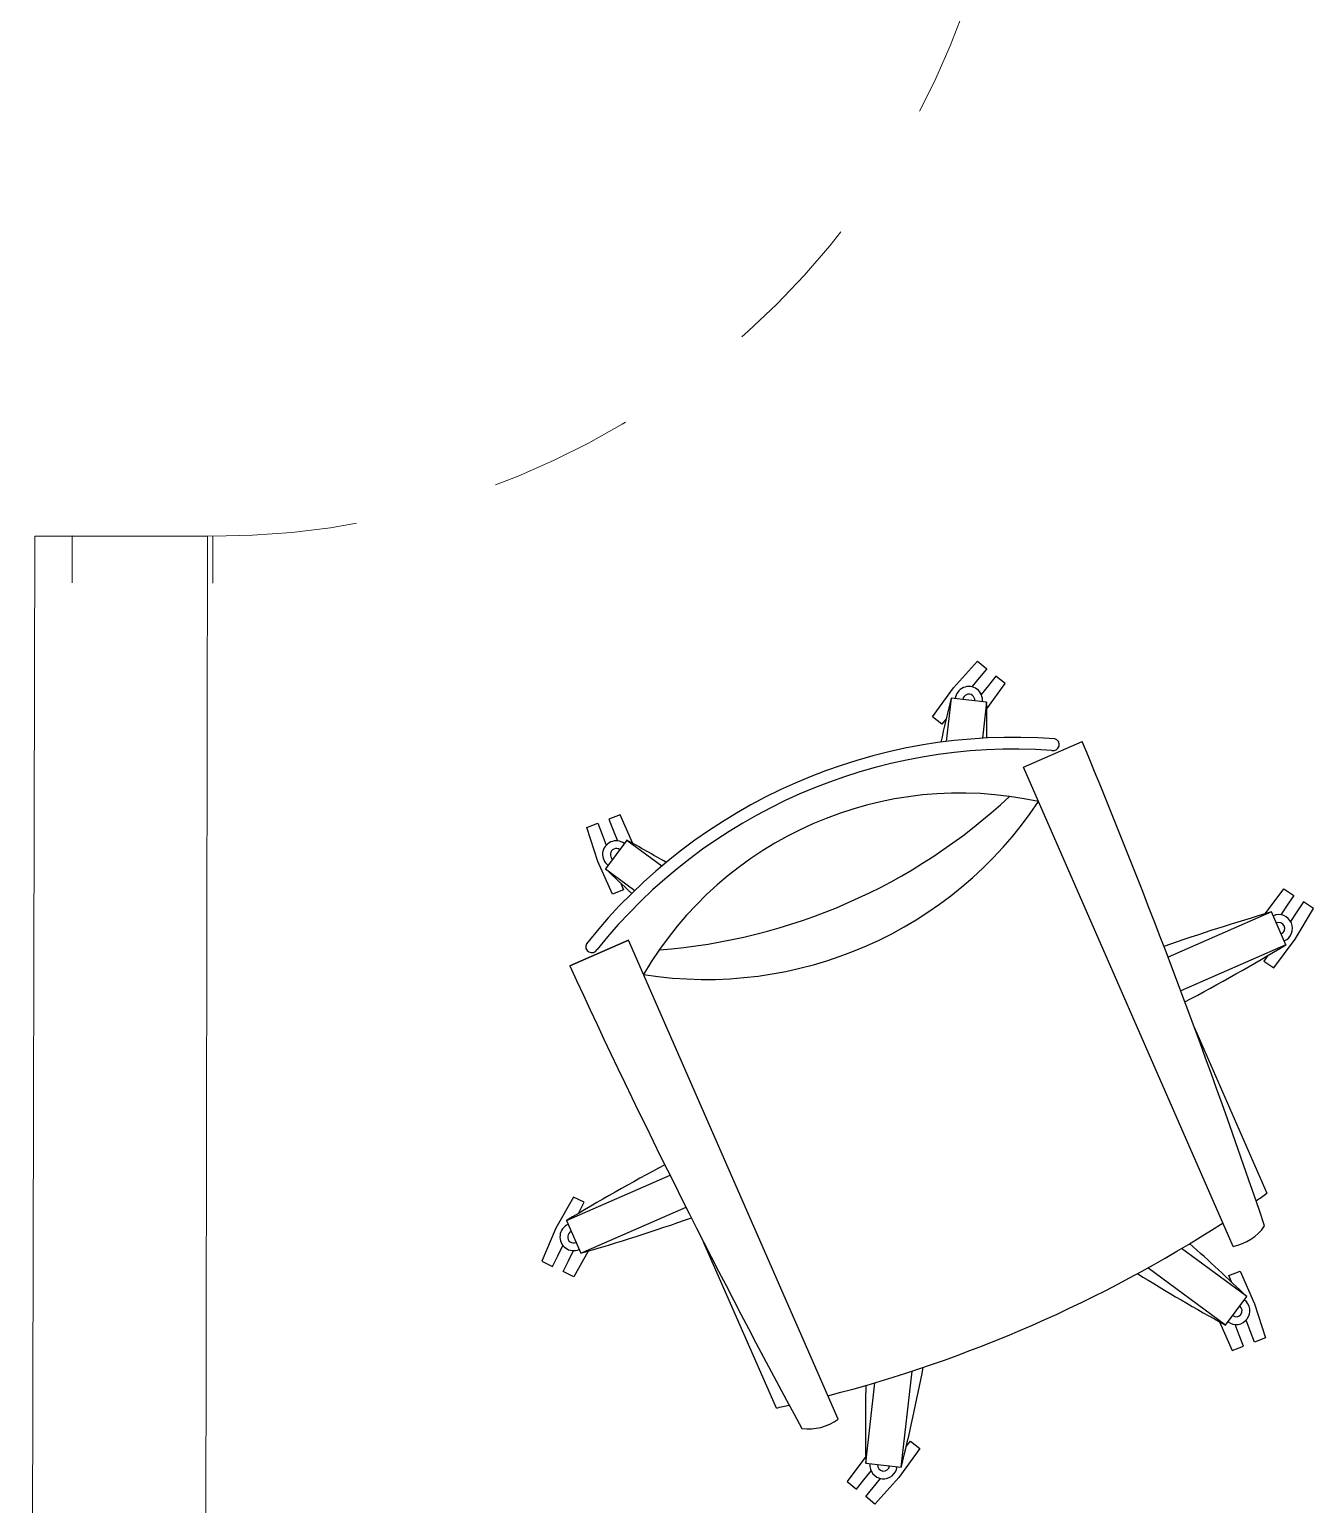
# Model space of a CAD drawing. Header units: inches. Extents: x 164.3 to 247.9, y 15.6 to 56.7.
# Drawn here: x 211.659 to 212.548, y 27.053 to 28.074 of the extents above; entities that cross this region are included whole.
import ezdxf

# ---------------------------------------------------------------- set-up
doc = ezdxf.new("R2010")
doc.units = ezdxf.units.IN
doc.header["$MEASUREMENT"] = 0
doc.linetypes.add('DASHED', pattern=[0.75, 0.5, -0.25])
doc.layers.get('0').update_dxf_attribs({"lineweight": 0})
doc.layers.add('7', color=4, linetype='Continuous', lineweight=5)
doc.layers.add('WALL 1 100', color=250, linetype='Continuous', lineweight=9)
doc.layers.add('DOOR WINDOW 1 100', color=7, linetype='Continuous', lineweight=5, true_color=0x666666)

msp = doc.modelspace()

# ---------------------------------------------------------------- linework, layer by layer
at = {"color": 7, "linetype": 'ByBlock', "lineweight": -2}
for p, q in [((212.2991215176089, 27.61814451629451), (212.315626617526, 27.63658672157004)), ((212.315626617526, 27.63658672157004), (212.3220318474101, 27.6314036447786)), ((212.3220318474101, 27.6314036447786), (212.3168487706186, 27.62499841489461)), ((212.2845281567773, 27.5981553422661), (212.2991215176089, 27.61814451629451)), ((212.3168487706186, 27.62499841489461), (212.3118458762771, 27.6188158539116)), ((212.3232540005026, 27.61981533810311), (212.3182511061611, 27.61363277712016)), ((212.3220503630576, 27.60351579758884), (212.3348423071781, 27.62103749119564)), ((212.3284370772941, 27.6262205679871), (212.3232540005026, 27.61981533810311)), ((212.3348423071781, 27.62103749119564), (212.3284370772941, 27.6262205679871)), ((212.2974019107165, 27.61096584811077), (212.2940578024288, 27.58097036455956)), ((212.3219685532388, 27.608226985351), (212.2974019107165, 27.61096584811077)), ((212.3219685532388, 27.608226985351), (212.3191848184873, 27.58325785673233)), ((212.2909333866612, 27.59297226547466), (212.2845281567773, 27.5981553422661)), ((212.2939790404906, 27.59673607483131), (212.2909333866612, 27.59297226547466)), ((212.3475780554156, 27.56314248816147), (212.3881629061898, 27.58090608597092)), ((212.492774565535, 27.23140908824183), (212.3475780554156, 27.56314248816147)), ((212.0682314781632, 27.53025288629397), (212.06054018705, 27.52729733289314)), ((212.06054018705, 27.52729733289314), (212.0634957404509, 27.51960604177995)), ((212.0770097378838, 27.5104138909185), (212.0682314781632, 27.53025288629397)), ((212.0451576048236, 27.52138622609132), (212.0528488959368, 27.52434177949223)), ((212.0528764731355, 27.4978712876333), (212.0451576048236, 27.52138622609132)), ((212.0528488959368, 27.52434177949223), (212.0558044493377, 27.51665048837907)), ((212.0558044493377, 27.51665048837907), (212.0586572570387, 27.50922657429538)), ((212.0634957404509, 27.51960604177995), (212.0663485481518, 27.51218212769624)), ((212.0728888246904, 27.51269863541825), (212.0582335787017, 27.49279273028807)), ((212.0728888246904, 27.51269863541825), (212.0971936213006, 27.49480481091246)), ((212.0628909252289, 27.47523847941233), (212.0528764731355, 27.4978712876333)), ((212.0582335787017, 27.49279273028807), (212.0784656110201, 27.47789738096657)), ((212.0705822163421, 27.47819403281321), (212.0628909252289, 27.47523847941233)), ((212.0688454887388, 27.48271355107914), (212.0705822163421, 27.47819403281321)), ((212.5148040840031, 27.46160548619076), (212.5277360815724, 27.47902406879956)), ((212.5277360815724, 27.47902406879956), (212.5345876028461, 27.47444717999508)), ((212.5345876028461, 27.47444717999508), (212.5300107140417, 27.46759565872134)), ((212.5300107140417, 27.46759565872134), (212.5255929344055, 27.46098232104754)), ((212.5355824497776, 27.4440558172389), (212.5482906453936, 27.46529340238612)), ((212.5414391241198, 27.4698702911906), (212.5368622353154, 27.46301876991686)), ((212.5482906453936, 27.46529340238612), (212.5414391241198, 27.4698702911906)), ((212.5193269988027, 27.46292655571659), (212.4476112260116, 27.43153725354716)), ((212.5292383953364, 27.44028178782665), (212.5193269988027, 27.46292655571659)), ((212.5368622353154, 27.46301876991686), (212.5324444556793, 27.45640543224306)), ((212.0739797266883, 27.44339113808547), (212.0333948759141, 27.42562754027603)), ((212.0333948759141, 27.42562754027603), (212.0739797266883, 27.44339113808547)), ((212.2191762368077, 27.11165773816575), (212.0739797266883, 27.44339113808547)), ((212.5208293125667, 27.42418427474371), (212.5355824497776, 27.4440558172389)), ((212.5292383953364, 27.44028178782665), (212.4563621905472, 27.40838457576214)), ((212.5166672399499, 27.43278722043411), (212.513977791293, 27.42876116354822)), ((212.513977791293, 27.42876116354822), (212.5208293125667, 27.42418427474371)), ((212.4659550216589, 27.38262341647433), (212.5160704028539, 27.26812379263058)), ((212.0310789382395, 27.24922508796121), (212.1027947110306, 27.28061439013064)), ((212.0358812655579, 27.26553878722098), (212.0238466889284, 27.24391236301241)), ((212.0432713372057, 27.26189487504658), (212.0358812655579, 27.26553878722098)), ((212.0396274250313, 27.25450480339885), (212.0432713372057, 27.26189487504658)), ((212.0310789382395, 27.24922508796121), (212.0409903347733, 27.22658032007126)), ((212.0395123937194, 27.25427151302412), (212.0396274250313, 27.25450480339885)), ((212.0409903347733, 27.22658032007126), (212.1138665395625, 27.25847753213583)), ((212.0238466889284, 27.24391236301241), (212.0140177925117, 27.2211983573346)), ((212.0250517763338, 27.22494451680797), (212.0285690129736, 27.23207768290163)), ((212.1763988845049, 27.11945284462482), (212.1262835033099, 27.23395246846854)), ((212.5020837548742, 27.19671414549975), (212.4569631622876, 27.22993310134149)), ((212.0140177925117, 27.2211983573346), (212.0214078641594, 27.21755444516023)), ((212.0214078641594, 27.21755444516023), (212.0250517763338, 27.22494451680797)), ((212.0287979358071, 27.21391053298584), (212.0324418479815, 27.22130060463354)), ((212.0324418479815, 27.22130060463354), (212.0359590846213, 27.22843377072726)), ((212.0460968116604, 27.22807298074801), (212.0361880074548, 27.21026662081144)), ((212.0361880074548, 27.21026662081144), (212.0287979358071, 27.21391053298584)), ((212.4874285088856, 27.17680824036961), (212.4335536599669, 27.21647230780789)), ((212.4897351172338, 27.21131284297465), (212.4974264083469, 27.2142683963755)), ((212.4914718448371, 27.20679332470868), (212.4897351172338, 27.21131284297465)), ((212.4974264083469, 27.2142683963755), (212.5074408604405, 27.19163558815453)), ((212.4874285088856, 27.17680824036961), (212.5020837548742, 27.19671414549975)), ((212.5074408604405, 27.19163558815453), (212.5151597287523, 27.1681206496965)), ((212.4833075956921, 27.17909298486936), (212.4920858554127, 27.15925398949383)), ((212.5045128842382, 27.17285638740879), (212.5016600765372, 27.1802803014925)), ((212.496821593125, 27.1699008340079), (212.4939687854241, 27.17732474809162)), ((212.4997771465259, 27.16220954289471), (212.496821593125, 27.1699008340079)), ((212.5074684376391, 27.1651650962956), (212.5045128842382, 27.17285638740879)), ((212.5151597287523, 27.1681206496965), (212.5074684376391, 27.1651650962956)), ((212.4920858554127, 27.15925398949383), (212.4997771465259, 27.16220954289471)), ((212.2383487803371, 27.08127989043686), (212.24455694369, 27.13696494777147)), ((212.2629154228595, 27.07854102767712), (212.2703280884191, 27.14503004918473)), ((212.2663382930852, 27.09277080095634), (212.2693839469147, 27.0965346103132)), ((212.2693839469147, 27.0965346103132), (212.2757891767987, 27.09135153352179)), ((212.2382669705182, 27.08599107819882), (212.2254750263979, 27.06846938459219)), ((212.2757891767987, 27.09135153352179), (212.2611958159671, 27.07136235949332)), ((212.2370633330733, 27.06969153768472), (212.2420662274149, 27.07587409866773)), ((212.2383487803371, 27.08127989043686), (212.2629154228595, 27.07854102767712)), ((212.2254750263979, 27.06846938459219), (212.2318802562819, 27.06328630780072)), ((212.2318802562819, 27.06328630780072), (212.2370633330733, 27.06969153768472)), ((212.2434685629573, 27.06450846089325), (212.2484714572988, 27.07069102187626)), ((212.2611958159671, 27.07136235949332), (212.2446907160499, 27.05292015421779)), ((212.2382854861659, 27.05810323100923), (212.2434685629573, 27.06450846089325)), ((212.2446907160499, 27.05292015421779), (212.2382854861659, 27.05810323100923))]:
    msp.add_line(p, q, dxfattribs=at)
for centre, radius, start, end in [((212.3096852319777, 27.60959641673088), 0.00946923469547357, 353.6385315095745, 173.6385315104101), ((213.7305366693809, 27.25870896807794), 1.475791362633171, 166.1907544162241, 167.4066649032534), ((212.3096852319777, 27.60959641673088), 0.004119807486191457, 353.6385315095745, 173.6385315104101), ((210.8464424331183, 27.58024815652112), 1.475791362632538, 0.1231623798984187, 1.086308603604409), ((212.3408543076115, 27.20608088113661), 0.3777989381648632, 85.70716532884927, 141.5698976911304), ((212.3680474656192, 27.57877888075234), 0.004184567272455299, 256.5656446643299, 74.94945329606466), ((207.4676261430507, 25.53603358045348), 5.32852564986081, 18.71261853694185, 22.56675201218791), ((212.3408543076118, 27.20608088113462), 0.3695593231944153, 85.93133440549796, 141.3457286136667), ((212.3035727574038, 27.29125879205404), 0.2539996284565058, 77.62971392289776, 149.6473490962839), ((212.1276267280483, 27.69324623977209), 0.2770312072695502, 261.0207220283746, 326.25634099057), ((212.0656095610977, 27.83493811397074), 0.39927311715072, 274.2774148426583, 312.9996481770056), ((212.0655612016961, 27.50274568285315), 0.00946923469547357, 53.63853150972501, 233.6385315097282), ((212.0655612016961, 27.50274568285315), 0.004119807486191457, 53.63853150972501, 233.6385315097282), ((211.3593561411649, 26.22086611703125), 1.475791362632646, 59.87039811563927, 61.08630860343969), ((213.0798643647993, 28.55779539832099), 1.475791362632163, 226.190754415869, 227.1539006390213), ((212.9308309713682, 26.04566700765085), 1.47579136263252, 106.1907544158492, 109.2315405581466), ((212.5242826970696, 27.45160417177163), 0.00946923469547357, 293.6385315097558, 113.6385315097558), ((212.5242826970696, 27.45160417177163), 0.004119807486191457, 293.6385315097558, 113.6385315097558), ((212.0486050099594, 27.4389619984095), 0.004184567272449778, 152.3276097231376, 330.7114183551963), ((211.7672449587415, 28.7041354773838), 1.475791362632594, 297.9635820050026, 301.0863086032136), ((216.8740032205816, 29.65311411818428), 5.328525649860949, 204.710311007648, 208.5644444824698), ((212.7930723748339, 25.985371398404), 1.475791362632348, 118.0455224612504, 121.0863086032137), ((211.9767085143742, 28.0380521313941), 0.9400536652635977, 304.4558540447911, 305.0125946470619), ((211.6294863622079, 28.64383986813709), 1.47579136263255, 286.1907544158492, 289.3134810142088), ((212.0360346365064, 27.23790270401619), 0.00946923469547357, 113.6385315097558, 293.6385315097558), ((212.0360346365064, 27.23790270401619), 0.004119807486191457, 113.6385315097558, 293.6385315097558), ((211.9767085143735, 28.03805213139447), 0.9400536652643295, 284.4982967817832, 302.7787662375702), ((212.485769014623, 27.26591397558889), 0.03520887664230486, 281.4768015316653, 324.6429597449333), ((211.4804529687761, 26.13171147746658), 1.475791362632648, 46.19075441586558, 48.28159961491584), ((213.2009611924114, 28.46864075875641), 1.475791362632658, 238.3388763054061, 241.086308603049), ((212.4947561318798, 27.18676119293468), 0.00946923469547357, 233.6385315097282, 53.63853150972501), ((212.4947561318798, 27.18676119293468), 0.004119807486191457, 233.6385315097282, 53.63853150934332), ((210.8297806641955, 27.43079790770997), 1.475791362632671, 346.1907544162241, 348.9381867139826), ((213.7138749004576, 27.10925871926656), 1.475791362632504, 178.9954634043365, 181.0863086036044), ((211.9767085143733, 28.03805213139441), 0.9400536652643329, 282.2644683725866, 282.8212089747873), ((212.1985804038608, 27.14021429012215), 0.03520887664230134, 262.634103274314, 305.8002614877917), ((212.2506321015983, 27.07991045905698), 0.00946923469547357, 173.6385315095745, 353.6385315095745), ((212.2506321015983, 27.07991045905698), 0.004119807486191457, 173.6385315095745, 353.6385315095745)]:
    msp.add_arc(centre, radius, start, end, dxfattribs=at)
at = {"layer": '7', "color": 8, "linetype": 'DASHED', "ltscale": 0.2}
msp.add_arc((211.7875328578809, 28.27480727357707), 0.551684820193646, 269.8761669318769, 359.876166931879, dxfattribs=at)
at = {"layer": 'DOOR WINDOW 1 100'}
for p, q in [((211.6889144495547, 27.69088218460665), (211.6889845879419, 27.72333415705844)), ((211.6889845879419, 27.72333415705844), (211.7863405052973, 27.72312374189661)), ((211.7862703669101, 27.69067176944482), (211.7863405052973, 27.72312374189661))]:
    msp.add_line(p, q, dxfattribs=at)
at = {"layer": 'WALL 1 100', "color": 0}
for p, q in [((211.6630631509485, 27.72306986929476), (211.6593351661105, 26.20508759860813)), ((211.6630631509485, 27.72306986929476), (211.782453558877, 27.72306986929476)), ((211.782453558877, 27.72306986929476), (211.7802583025684, 26.20364011431919))]:
    msp.add_line(p, q, dxfattribs=at)

doc.saveas('drawing.dxf')
